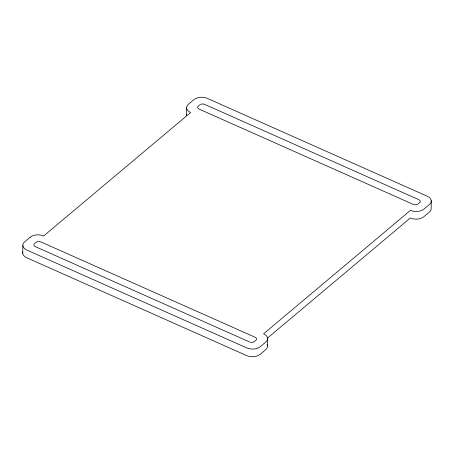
<?xml version="1.0" encoding="UTF-8"?>
<svg xmlns="http://www.w3.org/2000/svg" width="454" height="454" viewBox="0 0 454 454"><rect width="100%" height="100%" fill="white"/><g stroke="black" fill="none" stroke-linecap="round" stroke-linejoin="round"><path stroke-width="0.68" d="M22.7 253.236L22.848 245.574M186.577 108.012L186.429 115.674A9.642 5.857 1.1 0 1 186.554 114.368M267.474 345.982L267.622 338.326M431.3 200.736L431.152 208.397A9.648 5.857 1.1 0 1 429.376 212.092L423.781 216.796A9.648 5.857 1.1 0 1 410.331 218.005L267.236 338.292M34.578 243.611L35.974 242.436A3.615 2.196 1.1 0 1 41.019 241.982L255.046 337.214A3.615 2.196 1.1 0 1 256.289 339.864M199.703 104.874L198.307 106.049A3.615 2.196 1.1 0 0 199.153 109.125L413.129 204.328A3.615 2.196 1.1 0 0 417.635 204.238M255.891 340.29L254.495 341.465A3.615 2.196 1.1 0 1 250.16 342.163M418.174 203.88L419.57 202.7A3.615 2.196 1.1 0 0 419.326 199.964M418.724 199.629L204.748 104.42A3.615 2.196 1.1 0 0 200.242 104.511M249.45 341.919L35.423 246.687A3.615 2.196 1.1 0 1 34.181 244.036M22.825 251.93A9.648 5.857 1.1 0 0 26.735 257.741L246.653 355.596A9.648 5.857 1.1 0 0 260.102 354.381L265.698 349.682A9.648 5.857 1.1 0 0 267.117 344.688M30.219 237.175L24.624 241.88A9.648 5.857 1.1 0 0 26.882 250.08L246.8 347.934A9.648 5.857 1.1 0 0 260.25 346.725L265.845 342.021A9.648 5.857 1.1 0 0 263.587 333.821L410.478 210.344A9.648 5.857 1.1 0 0 423.928 209.135L429.524 204.431A9.648 5.857 1.1 0 0 427.265 196.236L207.399 98.404A9.648 5.857 1.1 0 0 193.949 99.613L188.353 104.318A9.648 5.857 1.1 0 0 190.612 112.518L43.669 235.966A9.648 5.857 1.1 0 0 30.219 237.175"/></g></svg>
